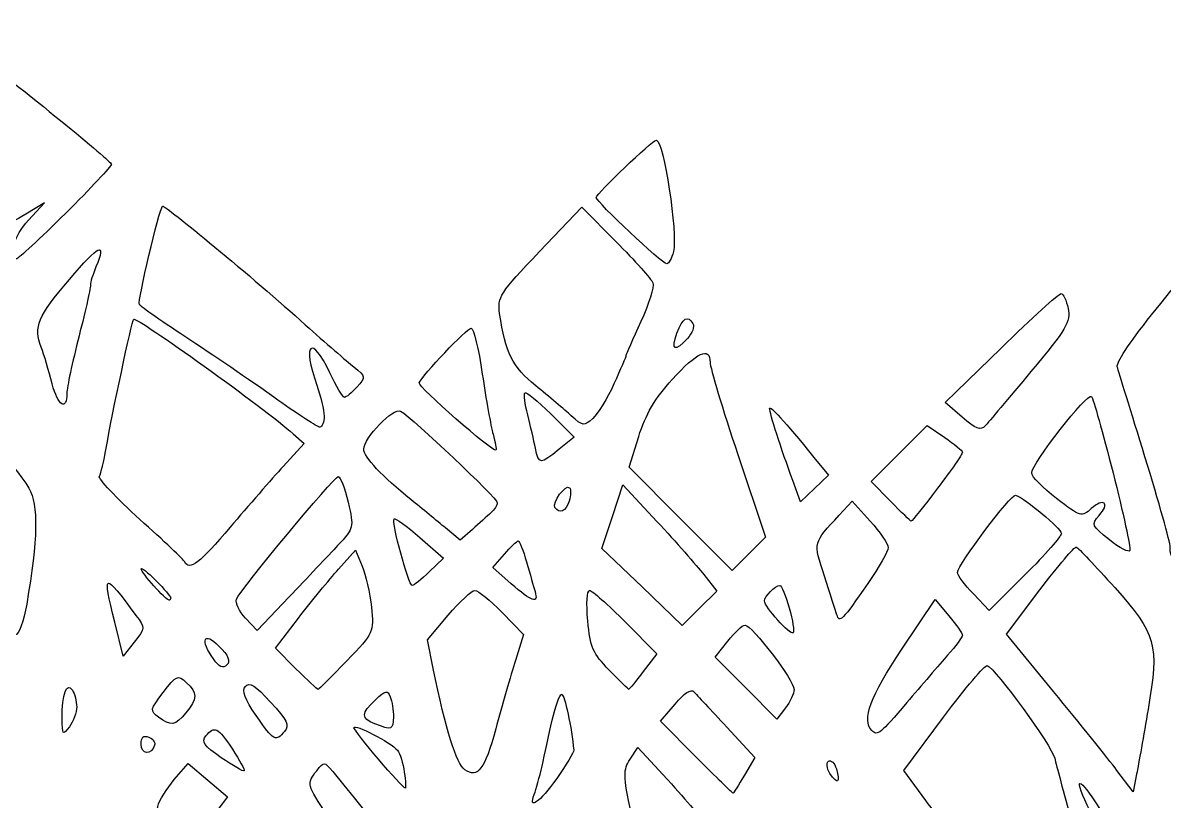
# Model space of a CAD drawing. Header units: centimetres. Extents: x -52 to 49, y -21 to 24.
# Drawn here: x 34.13 to 40.24, y -12.9 to -8.74 of the extents above; entities that cross this region are included whole.
import ezdxf

# ---------------------------------------------------------------- set-up
doc = ezdxf.new("R2010")
doc.units = ezdxf.units.CM
doc.header["$MEASUREMENT"] = 0
doc.layers.add('Layer 1', color=7, linetype='Continuous')

msp = doc.modelspace()

# ---------------------------------------------------------------- linework, layer by layer
at = {"layer": 'Layer 1'}
for points, knots in [([(34.36226, -9.75703), (34.49714, -9.62271), (34.6075, -9.50483), (34.6075, -9.49507), (34.6075, -9.49507), (34.6075, -9.47756), (34.1465, -9.10224), (33.81551, -8.85026), (33.81551, -8.85026), (33.72189, -8.77899), (33.6523, -8.73794), (33.66087, -8.75903), (33.66087, -8.75903), (33.74436, -8.96458), (33.90214, -9.39678), (33.9598, -9.57791), (33.9598, -9.57791), (33.99918, -9.7016), (34.03538, -9.80714), (34.04025, -9.81244), (34.04025, -9.81244), (34.04512, -9.81774), (34.09437, -9.79495), (34.14971, -9.76181), (34.14971, -9.76181), (34.14971, -9.76181), (34.25032, -9.70154), (34.25032, -9.70154), (34.25032, -9.70154), (34.25032, -9.70154), (34.16433, -9.79312), (34.16433, -9.79312), (34.16433, -9.79312), (34.08748, -9.87496), (34.04705, -10.00124), (34.09769, -10.00124), (34.09769, -10.00124), (34.10833, -10.00124), (34.22739, -9.89134), (34.36227, -9.75702), (34.36227, -9.75702), (34.36227, -9.75702), (34.36226, -9.75703), (34.36226, -9.75703)], [0, 0, 0, 0, 0.0833333, 0.0833333, 0.0833333, 0.0833333, 0.1666667, 0.1666667, 0.1666667, 0.1666667, 0.25, 0.25, 0.25, 0.25, 0.3333333, 0.3333333, 0.3333333, 0.3333333, 0.4166667, 0.4166667, 0.4166667, 0.4166667, 0.5, 0.5, 0.5, 0.5, 0.5833333, 0.5833333, 0.5833333, 0.5833333, 0.6666667, 0.6666667, 0.6666667, 0.6666667, 0.75, 0.75, 0.75, 0.75, 0.8333333, 0.8333333, 0.8333333, 0.8333333, 1, 1, 1, 1]), ([(37.61282, -9.96182), (37.63693, -9.86578), (37.56042, -9.36625), (37.5216, -9.36625), (37.5216, -9.36625), (37.49896, -9.36625), (37.20041, -9.65127), (37.20041, -9.67288), (37.20041, -9.67288), (37.20041, -9.69536), (37.55234, -10.02653), (37.57694, -10.02719), (37.57694, -10.02719), (37.58758, -10.02748), (37.60372, -9.99806), (37.61282, -9.96182)], [0, 0, 0, 0, 0.2, 0.2, 0.2, 0.2, 0.4, 0.4, 0.4, 0.4, 0.6, 0.6, 0.6, 0.6, 1, 1, 1, 1]), ([(40.34566, -11.42339), (40.43566, -10.98244), (40.86606, -9.57015), (40.93851, -9.47806), (40.93851, -9.47806), (40.9531, -9.45952), (40.95739, -9.4367), (40.94804, -9.42735), (40.94804, -9.42735), (40.93869, -9.418), (40.92735, -9.41531), (40.92284, -9.42137), (40.92284, -9.42137), (40.91833, -9.42743), (40.81981, -9.53955), (40.70392, -9.67052), (40.70392, -9.67052), (40.24915, -10.18444), (39.97321, -10.53361), (39.98644, -10.57839), (39.98644, -10.57839), (39.99369, -10.60294), (40.06027, -10.81948), (40.13439, -11.05959), (40.13439, -11.05959), (40.20851, -11.2997), (40.26925, -11.51699), (40.26937, -11.54245), (40.26937, -11.54245), (40.26987, -11.64697), (40.31414, -11.57789), (40.34567, -11.42339), (40.34567, -11.42339), (40.34567, -11.42339), (40.34566, -11.42339), (40.34566, -11.42339)], [0, 0, 0, 0, 0.1, 0.1, 0.1, 0.1, 0.2, 0.2, 0.2, 0.2, 0.3, 0.3, 0.3, 0.3, 0.4, 0.4, 0.4, 0.4, 0.5, 0.5, 0.5, 0.5, 0.6, 0.6, 0.6, 0.6, 0.7, 0.7, 0.7, 0.7, 0.8, 0.8, 0.8, 0.8, 1, 1, 1, 1]), ([(35.74481, -10.8413), (35.74455, -10.80856), (35.72725, -10.73414), (35.70628, -10.67594), (35.70628, -10.67594), (35.62579, -10.45253), (35.67769, -10.40256), (35.77547, -10.60933), (35.77547, -10.60933), (35.80976, -10.68183), (35.84489, -10.74137), (35.85355, -10.74162), (35.85355, -10.74162), (35.86221, -10.74188), (35.89187, -10.71714), (35.91947, -10.68665), (35.91947, -10.68665), (35.96896, -10.63196), (35.96875, -10.6305), (35.90373, -10.57871), (35.90373, -10.57871), (35.86748, -10.54984), (35.75068, -10.44803), (35.64418, -10.35249), (35.64418, -10.35249), (35.36415, -10.10126), (34.89135, -9.70859), (34.88115, -9.71879), (34.88115, -9.71879), (34.86209, -9.73785), (34.74663, -10.22738), (34.75704, -10.24502), (34.75704, -10.24502), (34.76316, -10.2554), (34.88688, -10.34191), (35.03196, -10.43727), (35.03196, -10.43727), (35.17705, -10.53263), (35.38675, -10.67595), (35.49797, -10.75575), (35.49797, -10.75575), (35.60919, -10.83555), (35.71032, -10.90084), (35.7227, -10.90084), (35.7227, -10.90084), (35.73508, -10.90084), (35.74503, -10.87405), (35.74481, -10.84131), (35.74481, -10.84131), (35.74481, -10.84131), (35.74481, -10.8413), (35.74481, -10.8413)], [0, 0, 0, 0, 0.0714286, 0.0714286, 0.0714286, 0.0714286, 0.1428571, 0.1428571, 0.1428571, 0.1428571, 0.2142857, 0.2142857, 0.2142857, 0.2142857, 0.2857143, 0.2857143, 0.2857143, 0.2857143, 0.3571429, 0.3571429, 0.3571429, 0.3571429, 0.4285714, 0.4285714, 0.4285714, 0.4285714, 0.5, 0.5, 0.5, 0.5, 0.5714286, 0.5714286, 0.5714286, 0.5714286, 0.6428571, 0.6428571, 0.6428571, 0.6428571, 0.7142857, 0.7142857, 0.7142857, 0.7142857, 0.7857143, 0.7857143, 0.7857143, 0.7857143, 0.8571429, 0.8571429, 0.8571429, 0.8571429, 1, 1, 1, 1]), ([(37.2949, -10.66935), (37.33025, -10.59207), (37.35917, -10.52408), (37.35917, -10.51824), (37.35917, -10.51824), (37.35917, -10.51241), (37.3949, -10.43044), (37.43858, -10.33607), (37.43858, -10.33607), (37.48225, -10.24171), (37.51152, -10.1486), (37.5036, -10.12917), (37.5036, -10.12917), (37.49569, -10.10974), (37.40685, -10.01067), (37.30619, -9.90902), (37.30619, -9.90902), (37.30619, -9.90902), (37.12317, -9.7242), (37.12317, -9.7242), (37.12317, -9.7242), (37.12317, -9.7242), (36.89649, -9.96193), (36.89649, -9.96193), (36.89649, -9.96193), (36.68383, -10.18497), (36.67066, -10.20539), (36.68353, -10.29227), (36.68353, -10.29227), (36.71499, -10.5047), (36.75136, -10.57754), (36.87677, -10.6793), (36.87677, -10.6793), (36.94563, -10.73517), (37.03122, -10.8075), (37.06696, -10.84002), (37.06696, -10.84002), (37.12823, -10.89578), (37.13476, -10.8966), (37.18129, -10.8545), (37.18129, -10.8545), (37.20843, -10.82994), (37.25956, -10.74662), (37.2949, -10.66934), (37.2949, -10.66934), (37.2949, -10.66934), (37.2949, -10.66935), (37.2949, -10.66935)], [0, 0, 0, 0, 0.0769231, 0.0769231, 0.0769231, 0.0769231, 0.1538462, 0.1538462, 0.1538462, 0.1538462, 0.2307692, 0.2307692, 0.2307692, 0.2307692, 0.3076923, 0.3076923, 0.3076923, 0.3076923, 0.3846154, 0.3846154, 0.3846154, 0.3846154, 0.4615385, 0.4615385, 0.4615385, 0.4615385, 0.5384615, 0.5384615, 0.5384615, 0.5384615, 0.6153846, 0.6153846, 0.6153846, 0.6153846, 0.6923077, 0.6923077, 0.6923077, 0.6923077, 0.7692308, 0.7692308, 0.7692308, 0.7692308, 0.8461538, 0.8461538, 0.8461538, 0.8461538, 1, 1, 1, 1]), ([(34.36938, -10.71746), (34.36938, -10.69108), (34.39876, -10.55369), (34.43466, -10.41215), (34.43466, -10.41215), (34.47056, -10.27061), (34.49841, -10.14705), (34.49653, -10.13756), (34.49653, -10.13756), (34.49465, -10.12807), (34.50734, -10.08577), (34.52472, -10.04354), (34.52472, -10.04354), (34.58213, -9.90406), (34.54331, -9.92238), (34.3826, -10.11062), (34.3826, -10.11062), (34.21328, -10.30894), (34.19114, -10.36239), (34.23238, -10.4734), (34.23238, -10.4734), (34.24673, -10.51204), (34.27301, -10.59999), (34.29077, -10.66885), (34.29077, -10.66885), (34.32168, -10.78868), (34.36937, -10.81818), (34.36937, -10.71746), (34.36937, -10.71746), (34.36937, -10.71746), (34.36938, -10.71746), (34.36938, -10.71746)], [0, 0, 0, 0, 0.1111111, 0.1111111, 0.1111111, 0.1111111, 0.2222222, 0.2222222, 0.2222222, 0.2222222, 0.3333333, 0.3333333, 0.3333333, 0.3333333, 0.4444444, 0.4444444, 0.4444444, 0.4444444, 0.5555556, 0.5555556, 0.5555556, 0.5555556, 0.6666667, 0.6666667, 0.6666667, 0.6666667, 0.7777778, 0.7777778, 0.7777778, 0.7777778, 1, 1, 1, 1]), ([(39.52484, -10.60365), (39.71533, -10.37493), (39.7375, -10.33723), (39.72332, -10.26631), (39.72332, -10.26631), (39.71454, -10.22239), (39.69758, -10.18646), (39.68564, -10.18646), (39.68564, -10.18646), (39.6737, -10.18646), (39.52934, -10.31747), (39.36483, -10.47759), (39.36483, -10.47759), (39.36483, -10.47759), (39.06573, -10.76872), (39.06573, -10.76872), (39.06573, -10.76872), (39.06573, -10.76872), (39.15736, -10.84803), (39.15736, -10.84803), (39.15736, -10.84803), (39.22972, -10.91065), (39.25545, -10.92038), (39.27969, -10.89424), (39.27969, -10.89424), (39.29657, -10.87604), (39.40689, -10.74527), (39.52483, -10.60365), (39.52483, -10.60365), (39.52483, -10.60365), (39.52484, -10.60365), (39.52484, -10.60365)], [0, 0, 0, 0, 0.1111111, 0.1111111, 0.1111111, 0.1111111, 0.2222222, 0.2222222, 0.2222222, 0.2222222, 0.3333333, 0.3333333, 0.3333333, 0.3333333, 0.4444444, 0.4444444, 0.4444444, 0.4444444, 0.5555556, 0.5555556, 0.5555556, 0.5555556, 0.6666667, 0.6666667, 0.6666667, 0.6666667, 0.7777778, 0.7777778, 0.7777778, 0.7777778, 1, 1, 1, 1]), ([(35.2425, -11.4364), (35.33709, -11.32421), (35.46491, -11.17759), (35.52656, -11.11058), (35.52656, -11.11058), (35.52656, -11.11058), (35.63864, -10.98874), (35.63864, -10.98874), (35.63864, -10.98874), (35.63864, -10.98874), (35.57948, -10.93568), (35.57948, -10.93568), (35.57948, -10.93568), (35.43321, -10.80448), (34.74144, -10.30787), (34.72673, -10.32351), (34.72673, -10.32351), (34.71706, -10.33378), (34.6093, -10.83792), (34.5793, -11.01322), (34.5793, -11.01322), (34.56748, -11.0823), (34.55126, -11.14942), (34.54326, -11.16236), (34.54326, -11.16236), (34.53526, -11.17531), (34.63276, -11.27952), (34.75994, -11.39394), (34.75994, -11.39394), (34.88711, -11.50836), (34.99513, -11.61091), (34.99998, -11.62183), (34.99998, -11.62183), (35.02226, -11.67196), (35.08318, -11.62539), (35.24252, -11.4364), (35.24252, -11.4364), (35.24252, -11.4364), (35.2425, -11.4364), (35.2425, -11.4364)], [0, 0, 0, 0, 0.0909091, 0.0909091, 0.0909091, 0.0909091, 0.1818182, 0.1818182, 0.1818182, 0.1818182, 0.2727273, 0.2727273, 0.2727273, 0.2727273, 0.3636364, 0.3636364, 0.3636364, 0.3636364, 0.4545455, 0.4545455, 0.4545455, 0.4545455, 0.5454545, 0.5454545, 0.5454545, 0.5454545, 0.6363636, 0.6363636, 0.6363636, 0.6363636, 0.7272727, 0.7272727, 0.7272727, 0.7272727, 0.8181818, 0.8181818, 0.8181818, 0.8181818, 1, 1, 1, 1]), ([(37.68839, -10.42625), (37.7139, -10.39806), (37.72695, -10.36235), (37.71739, -10.34687), (37.71739, -10.34687), (37.68833, -10.29985), (37.66328, -10.31487), (37.63186, -10.39812), (37.63186, -10.39812), (37.59753, -10.48908), (37.62098, -10.50075), (37.6884, -10.42625), (37.6884, -10.42625), (37.6884, -10.42625), (37.68839, -10.42625), (37.68839, -10.42625)], [0, 0, 0, 0, 0.2, 0.2, 0.2, 0.2, 0.4, 0.4, 0.4, 0.4, 0.6, 0.6, 0.6, 0.6, 1, 1, 1, 1]), ([(36.64856, -10.93877), (36.63658, -10.89608), (36.61066, -10.75101), (36.59096, -10.61641), (36.59096, -10.61641), (36.57126, -10.4818), (36.54439, -10.37167), (36.53125, -10.37167), (36.53125, -10.37167), (36.50825, -10.37167), (36.26952, -10.62264), (36.25314, -10.66405), (36.25314, -10.66405), (36.24539, -10.68363), (36.64932, -11.03742), (36.66337, -11.02337), (36.66337, -11.02337), (36.6672, -11.01954), (36.66054, -10.98147), (36.64855, -10.93878), (36.64855, -10.93878), (36.64855, -10.93878), (36.64856, -10.93877), (36.64856, -10.93877)], [0, 0, 0, 0, 0.1428571, 0.1428571, 0.1428571, 0.1428571, 0.2857143, 0.2857143, 0.2857143, 0.2857143, 0.4285714, 0.4285714, 0.4285714, 0.4285714, 0.5714286, 0.5714286, 0.5714286, 0.5714286, 0.7142857, 0.7142857, 0.7142857, 0.7142857, 1, 1, 1, 1]), ([(37.95746, -11.04708), (37.87578, -10.80384), (37.80896, -10.58214), (37.80896, -10.55441), (37.80896, -10.55441), (37.80896, -10.46764), (37.73966, -10.49875), (37.60656, -10.64527), (37.60656, -10.64527), (37.51468, -10.74642), (37.4637, -10.83321), (37.42708, -10.95084), (37.42708, -10.95084), (37.42708, -10.95084), (37.37594, -11.11514), (37.37594, -11.11514), (37.37594, -11.11514), (37.37594, -11.11514), (37.65152, -11.39166), (37.65152, -11.39166), (37.65152, -11.39166), (37.65152, -11.39166), (37.9271, -11.66819), (37.9271, -11.66819), (37.9271, -11.66819), (37.9271, -11.66819), (38.01653, -11.57876), (38.01653, -11.57876), (38.01653, -11.57876), (38.01653, -11.57876), (38.10596, -11.48933), (38.10596, -11.48933), (38.10596, -11.48933), (38.10596, -11.48933), (37.95746, -11.04708), (37.95746, -11.04708)], [0, 0, 0, 0, 0.1, 0.1, 0.1, 0.1, 0.2, 0.2, 0.2, 0.2, 0.3, 0.3, 0.3, 0.3, 0.4, 0.4, 0.4, 0.4, 0.5, 0.5, 0.5, 0.5, 0.6, 0.6, 0.6, 0.6, 0.7, 0.7, 0.7, 0.7, 0.8, 0.8, 0.8, 0.8, 1, 1, 1, 1]), ([(37.00198, -11.01929), (37.00198, -11.01929), (37.08135, -10.95444), (37.08135, -10.95444), (37.08135, -10.95444), (37.08135, -10.95444), (36.9566, -10.82969), (36.9566, -10.82969), (36.9566, -10.82969), (36.88799, -10.76108), (36.82614, -10.71065), (36.81915, -10.71764), (36.81915, -10.71764), (36.81217, -10.72462), (36.81867, -10.77763), (36.83363, -10.83543), (36.83363, -10.83543), (36.84857, -10.89323), (36.86713, -10.97326), (36.87486, -11.01328), (36.87486, -11.01328), (36.89188, -11.1014), (36.90095, -11.10183), (37.00197, -11.01929), (37.00197, -11.01929), (37.00197, -11.01929), (37.00198, -11.01929), (37.00198, -11.01929)], [0, 0, 0, 0, 0.125, 0.125, 0.125, 0.125, 0.25, 0.25, 0.25, 0.25, 0.375, 0.375, 0.375, 0.375, 0.5, 0.5, 0.5, 0.5, 0.625, 0.625, 0.625, 0.625, 0.75, 0.75, 0.75, 0.75, 1, 1, 1, 1]), ([(39.9636, -11.14513), (39.90914, -10.93073), (39.85733, -10.74682), (39.84846, -10.73645), (39.84846, -10.73645), (39.82848, -10.71308), (39.52875, -11.09658), (39.52875, -11.14552), (39.52875, -11.14552), (39.52875, -11.16504), (39.58862, -11.22666), (39.66179, -11.28246), (39.66179, -11.28246), (39.79077, -11.38082), (39.79643, -11.38248), (39.84716, -11.33656), (39.84716, -11.33656), (39.91375, -11.2763), (39.94903, -11.30735), (39.88915, -11.37352), (39.88915, -11.37352), (39.8463, -11.42087), (39.8489, -11.42701), (39.94443, -11.50396), (39.94443, -11.50396), (39.99957, -11.54838), (40.04871, -11.57352), (40.05364, -11.55983), (40.05364, -11.55983), (40.05857, -11.54614), (40.01805, -11.35953), (39.96359, -11.14512), (39.96359, -11.14512), (39.96359, -11.14512), (39.9636, -11.14513), (39.9636, -11.14513)], [0, 0, 0, 0, 0.1, 0.1, 0.1, 0.1, 0.2, 0.2, 0.2, 0.2, 0.3, 0.3, 0.3, 0.3, 0.4, 0.4, 0.4, 0.4, 0.5, 0.5, 0.5, 0.5, 0.6, 0.6, 0.6, 0.6, 0.7, 0.7, 0.7, 0.7, 0.8, 0.8, 0.8, 0.8, 1, 1, 1, 1]), ([(36.63698, -11.35913), (36.65583, -11.34198), (36.67125, -11.31746), (36.67125, -11.30465), (36.67125, -11.30465), (36.67125, -11.28171), (36.21885, -10.85337), (36.15408, -10.81499), (36.15408, -10.81499), (36.11709, -10.79306), (35.95687, -10.95801), (35.95687, -11.01802), (35.95687, -11.01802), (35.95687, -11.059), (36.05693, -11.16628), (36.20964, -11.28903), (36.20964, -11.28903), (36.26707, -11.33519), (36.34977, -11.40277), (36.39343, -11.43921), (36.39343, -11.43921), (36.39343, -11.43921), (36.47281, -11.50546), (36.47281, -11.50546), (36.47281, -11.50546), (36.47281, -11.50546), (36.53776, -11.44789), (36.53776, -11.44789), (36.53776, -11.44789), (36.57348, -11.41623), (36.61813, -11.37629), (36.63698, -11.35914), (36.63698, -11.35914), (36.63698, -11.35914), (36.63698, -11.35913), (36.63698, -11.35913)], [0, 0, 0, 0, 0.1, 0.1, 0.1, 0.1, 0.2, 0.2, 0.2, 0.2, 0.3, 0.3, 0.3, 0.3, 0.4, 0.4, 0.4, 0.4, 0.5, 0.5, 0.5, 0.5, 0.6, 0.6, 0.6, 0.6, 0.7, 0.7, 0.7, 0.7, 0.8, 0.8, 0.8, 0.8, 1, 1, 1, 1]), ([(38.3642, -11.06217), (38.20477, -10.86715), (38.12786, -10.7823), (38.12717, -10.80069), (38.12717, -10.80069), (38.12635, -10.82236), (38.1898, -11.01936), (38.25137, -11.18636), (38.25137, -11.18636), (38.25137, -11.18636), (38.29324, -11.29991), (38.29324, -11.29991), (38.29324, -11.29991), (38.29324, -11.29991), (38.36763, -11.22863), (38.36763, -11.22863), (38.36763, -11.22863), (38.36763, -11.22863), (38.44203, -11.15736), (38.44203, -11.15736), (38.44203, -11.15736), (38.44203, -11.15736), (38.36421, -11.06217), (38.36421, -11.06217), (38.36421, -11.06217), (38.36421, -11.06217), (38.3642, -11.06217), (38.3642, -11.06217)], [0, 0, 0, 0, 0.125, 0.125, 0.125, 0.125, 0.25, 0.25, 0.25, 0.25, 0.375, 0.375, 0.375, 0.375, 0.5, 0.5, 0.5, 0.5, 0.625, 0.625, 0.625, 0.625, 0.75, 0.75, 0.75, 0.75, 1, 1, 1, 1]), ([(34.1544, -11.84672), (34.21466, -11.4981), (34.21811, -11.31737), (34.16621, -11.22755), (34.16621, -11.22755), (34.09008, -11.0958), (33.81499, -10.80929), (33.7909, -10.83665), (33.7909, -10.83665), (33.70484, -10.93438), (33.41692, -11.32296), (33.41705, -11.34119), (33.41705, -11.34119), (33.41705, -11.35365), (33.46576, -11.42048), (33.52509, -11.4897), (33.52509, -11.4897), (33.52509, -11.4897), (33.63296, -11.61555), (33.63296, -11.61555), (33.63296, -11.61555), (33.63296, -11.61555), (33.75643, -11.49708), (33.75643, -11.49708), (33.75643, -11.49708), (33.9055, -11.35404), (33.93524, -11.38638), (33.80301, -11.54775), (33.80301, -11.54775), (33.75071, -11.61158), (33.70792, -11.68021), (33.70792, -11.70028), (33.70792, -11.70028), (33.70792, -11.77392), (33.99945, -12.00767), (34.09546, -12.01103), (34.09546, -12.01103), (34.11227, -12.01161), (34.13858, -11.93827), (34.1544, -11.84672)], [0, 0, 0, 0, 0.0909091, 0.0909091, 0.0909091, 0.0909091, 0.1818182, 0.1818182, 0.1818182, 0.1818182, 0.2727273, 0.2727273, 0.2727273, 0.2727273, 0.3636364, 0.3636364, 0.3636364, 0.3636364, 0.4545455, 0.4545455, 0.4545455, 0.4545455, 0.5454545, 0.5454545, 0.5454545, 0.5454545, 0.6363636, 0.6363636, 0.6363636, 0.6363636, 0.7272727, 0.7272727, 0.7272727, 0.7272727, 0.8181818, 0.8181818, 0.8181818, 0.8181818, 1, 1, 1, 1]), ([(39.02516, -11.22762), (39.09841, -11.13086), (39.15826, -11.04454), (39.15816, -11.0358), (39.15816, -11.0358), (39.15816, -11.02706), (39.11561, -10.99104), (39.06383, -10.95577), (39.06383, -10.95577), (39.06383, -10.95577), (38.96968, -10.89164), (38.96968, -10.89164), (38.96968, -10.89164), (38.96968, -10.89164), (38.82005, -11.04127), (38.82005, -11.04127), (38.82005, -11.04127), (38.82005, -11.04127), (38.67042, -11.1909), (38.67042, -11.1909), (38.67042, -11.1909), (38.67042, -11.1909), (38.77423, -11.29722), (38.77423, -11.29722), (38.77423, -11.29722), (38.83133, -11.3557), (38.88119, -11.40354), (38.88502, -11.40354), (38.88502, -11.40354), (38.88886, -11.40354), (38.95192, -11.32437), (39.02517, -11.22762), (39.02517, -11.22762), (39.02517, -11.22762), (39.02516, -11.22762), (39.02516, -11.22762)], [0, 0, 0, 0, 0.1, 0.1, 0.1, 0.1, 0.2, 0.2, 0.2, 0.2, 0.3, 0.3, 0.3, 0.3, 0.4, 0.4, 0.4, 0.4, 0.5, 0.5, 0.5, 0.5, 0.6, 0.6, 0.6, 0.6, 0.7, 0.7, 0.7, 0.7, 0.8, 0.8, 0.8, 0.8, 1, 1, 1, 1]), ([(35.8174, -11.53405), (35.90489, -11.44006), (35.90513, -11.43909), (35.87361, -11.30254), (35.87361, -11.30254), (35.8562, -11.22712), (35.83242, -11.16541), (35.82078, -11.16541), (35.82078, -11.16541), (35.79754, -11.16541), (35.2992, -11.76612), (35.27641, -11.8216), (35.27641, -11.8216), (35.26864, -11.84053), (35.29029, -11.88584), (35.32452, -11.92228), (35.32452, -11.92228), (35.32452, -11.92228), (35.38677, -11.98854), (35.38677, -11.98854), (35.38677, -11.98854), (35.38677, -11.98854), (35.55816, -11.80849), (35.55816, -11.80849), (35.55816, -11.80849), (35.65242, -11.70946), (35.76909, -11.58596), (35.81741, -11.53405), (35.81741, -11.53405), (35.81741, -11.53405), (35.8174, -11.53405), (35.8174, -11.53405)], [0, 0, 0, 0, 0.1111111, 0.1111111, 0.1111111, 0.1111111, 0.2222222, 0.2222222, 0.2222222, 0.2222222, 0.3333333, 0.3333333, 0.3333333, 0.3333333, 0.4444444, 0.4444444, 0.4444444, 0.4444444, 0.5555556, 0.5555556, 0.5555556, 0.5555556, 0.6666667, 0.6666667, 0.6666667, 0.6666667, 0.7777778, 0.7777778, 0.7777778, 0.7777778, 1, 1, 1, 1]), ([(37.05553, -11.29571), (37.06512, -11.26551), (37.0658, -11.23364), (37.05704, -11.22488), (37.05704, -11.22488), (37.0364, -11.20424), (36.96307, -11.30401), (36.97943, -11.33049), (36.97943, -11.33049), (37.00229, -11.36748), (37.03792, -11.3512), (37.05553, -11.29571)], [0, 0, 0, 0, 0.25, 0.25, 0.25, 0.25, 0.5, 0.5, 0.5, 0.5, 1, 1, 1, 1]), ([(37.77566, -11.68969), (37.7379, -11.64145), (37.62513, -11.51347), (37.52506, -11.4053), (37.52506, -11.4053), (37.52506, -11.4053), (37.34311, -11.20862), (37.34311, -11.20862), (37.34311, -11.20862), (37.34311, -11.20862), (37.28683, -11.37884), (37.28683, -11.37884), (37.28683, -11.37884), (37.28683, -11.37884), (37.23055, -11.54906), (37.23055, -11.54906), (37.23055, -11.54906), (37.23055, -11.54906), (37.44537, -11.75529), (37.44537, -11.75529), (37.44537, -11.75529), (37.44537, -11.75529), (37.66019, -11.96152), (37.66019, -11.96152), (37.66019, -11.96152), (37.66019, -11.96152), (37.75225, -11.86945), (37.75225, -11.86945), (37.75225, -11.86945), (37.75225, -11.86945), (37.84432, -11.77739), (37.84432, -11.77739), (37.84432, -11.77739), (37.84432, -11.77739), (37.77566, -11.68968), (37.77566, -11.68968), (37.77566, -11.68968), (37.77566, -11.68968), (37.77566, -11.68969), (37.77566, -11.68969)], [0, 0, 0, 0, 0.0909091, 0.0909091, 0.0909091, 0.0909091, 0.1818182, 0.1818182, 0.1818182, 0.1818182, 0.2727273, 0.2727273, 0.2727273, 0.2727273, 0.3636364, 0.3636364, 0.3636364, 0.3636364, 0.4545455, 0.4545455, 0.4545455, 0.4545455, 0.5454545, 0.5454545, 0.5454545, 0.5454545, 0.6363636, 0.6363636, 0.6363636, 0.6363636, 0.7272727, 0.7272727, 0.7272727, 0.7272727, 0.8181818, 0.8181818, 0.8181818, 0.8181818, 1, 1, 1, 1]), ([(39.6875, -11.46865), (39.6875, -11.44314), (39.4941, -11.28192), (39.44282, -11.26467), (39.44282, -11.26467), (39.41906, -11.25668), (39.13188, -11.63808), (39.13188, -11.67762), (39.13188, -11.67762), (39.13188, -11.69284), (39.17011, -11.74473), (39.21684, -11.79294), (39.21684, -11.79294), (39.21684, -11.79294), (39.3018, -11.8806), (39.3018, -11.8806), (39.3018, -11.8806), (39.3018, -11.8806), (39.49465, -11.68903), (39.49465, -11.68903), (39.49465, -11.68903), (39.60072, -11.58367), (39.6875, -11.48449), (39.6875, -11.46865)], [0, 0, 0, 0, 0.1428571, 0.1428571, 0.1428571, 0.1428571, 0.2857143, 0.2857143, 0.2857143, 0.2857143, 0.4285714, 0.4285714, 0.4285714, 0.4285714, 0.5714286, 0.5714286, 0.5714286, 0.5714286, 0.7142857, 0.7142857, 0.7142857, 0.7142857, 1, 1, 1, 1]), ([(38.65288, -11.7365), (38.7126, -11.65041), (38.76146, -11.56413), (38.76146, -11.54475), (38.76146, -11.54475), (38.76146, -11.52538), (38.71826, -11.4617), (38.66545, -11.40325), (38.66545, -11.40325), (38.66545, -11.40325), (38.56944, -11.29698), (38.56944, -11.29698), (38.56944, -11.29698), (38.56944, -11.29698), (38.50008, -11.37098), (38.50008, -11.37098), (38.50008, -11.37098), (38.35859, -11.52195), (38.36068, -11.51342), (38.42001, -11.69693), (38.42001, -11.69693), (38.45017, -11.79022), (38.48019, -11.88343), (38.48672, -11.90405), (38.48672, -11.90405), (38.50121, -11.94979), (38.51349, -11.9374), (38.65286, -11.73649), (38.65286, -11.73649), (38.65286, -11.73649), (38.65288, -11.7365), (38.65288, -11.7365)], [0, 0, 0, 0, 0.1111111, 0.1111111, 0.1111111, 0.1111111, 0.2222222, 0.2222222, 0.2222222, 0.2222222, 0.3333333, 0.3333333, 0.3333333, 0.3333333, 0.4444444, 0.4444444, 0.4444444, 0.4444444, 0.5555556, 0.5555556, 0.5555556, 0.5555556, 0.6666667, 0.6666667, 0.6666667, 0.6666667, 0.7777778, 0.7777778, 0.7777778, 0.7777778, 1, 1, 1, 1]), ([(36.30755, -11.67491), (36.30755, -11.67491), (36.38331, -11.60233), (36.38331, -11.60233), (36.38331, -11.60233), (36.38331, -11.60233), (36.25689, -11.4911), (36.25689, -11.4911), (36.25689, -11.4911), (36.18736, -11.42992), (36.12532, -11.38502), (36.11902, -11.39133), (36.11902, -11.39133), (36.10361, -11.40674), (36.19671, -11.7475), (36.21633, -11.7475), (36.21633, -11.7475), (36.22483, -11.7475), (36.26588, -11.71484), (36.30755, -11.67491)], [0, 0, 0, 0, 0.1666667, 0.1666667, 0.1666667, 0.1666667, 0.3333333, 0.3333333, 0.3333333, 0.3333333, 0.5, 0.5, 0.5, 0.5, 0.6666667, 0.6666667, 0.6666667, 0.6666667, 1, 1, 1, 1]), ([(36.87316, -11.78057), (36.86583, -11.7551), (36.84529, -11.68367), (36.8275, -11.62182), (36.8275, -11.62182), (36.80971, -11.55997), (36.78951, -11.50937), (36.78259, -11.50937), (36.78259, -11.50937), (36.77567, -11.50937), (36.74248, -11.54141), (36.70883, -11.58056), (36.70883, -11.58056), (36.70883, -11.58056), (36.64765, -11.65176), (36.64765, -11.65176), (36.64765, -11.65176), (36.64765, -11.65176), (36.74544, -11.73821), (36.74544, -11.73821), (36.74544, -11.73821), (36.85596, -11.83592), (36.89258, -11.84807), (36.87315, -11.78056), (36.87315, -11.78056), (36.87315, -11.78056), (36.87316, -11.78057), (36.87316, -11.78057)], [0, 0, 0, 0, 0.125, 0.125, 0.125, 0.125, 0.25, 0.25, 0.25, 0.25, 0.375, 0.375, 0.375, 0.375, 0.5, 0.5, 0.5, 0.5, 0.625, 0.625, 0.625, 0.625, 0.75, 0.75, 0.75, 0.75, 1, 1, 1, 1]), ([(35.86596, -12.15099), (36.0114, -11.99947), (36.01193, -11.99831), (35.99784, -11.8634), (35.99784, -11.8634), (35.99006, -11.7889), (35.96774, -11.69001), (35.94824, -11.64364), (35.94824, -11.64364), (35.94824, -11.64364), (35.91279, -11.55933), (35.91279, -11.55933), (35.91279, -11.55933), (35.91279, -11.55933), (35.82213, -11.66003), (35.82213, -11.66003), (35.82213, -11.66003), (35.77227, -11.71542), (35.67586, -11.83317), (35.60788, -11.9217), (35.60788, -11.9217), (35.60788, -11.9217), (35.48429, -12.08267), (35.48429, -12.08267), (35.48429, -12.08267), (35.48429, -12.08267), (35.59452, -12.1929), (35.59452, -12.1929), (35.59452, -12.1929), (35.65514, -12.25352), (35.70816, -12.30313), (35.71234, -12.30313), (35.71234, -12.30313), (35.71652, -12.30313), (35.78565, -12.23467), (35.86596, -12.15099)], [0, 0, 0, 0, 0.1, 0.1, 0.1, 0.1, 0.2, 0.2, 0.2, 0.2, 0.3, 0.3, 0.3, 0.3, 0.4, 0.4, 0.4, 0.4, 0.5, 0.5, 0.5, 0.5, 0.6, 0.6, 0.6, 0.6, 0.7, 0.7, 0.7, 0.7, 0.8, 0.8, 0.8, 0.8, 1, 1, 1, 1]), ([(40.15099, -12.41069), (40.2104, -12.05944), (40.19658, -12.0089), (39.97273, -11.75898), (39.97273, -11.75898), (39.86932, -11.64352), (39.77712, -11.54588), (39.76783, -11.542), (39.76783, -11.542), (39.75855, -11.53812), (39.67044, -11.64123), (39.57204, -11.77113), (39.57204, -11.77113), (39.57204, -11.77113), (39.39312, -12.00733), (39.39312, -12.00733), (39.39312, -12.00733), (39.39312, -12.00733), (39.64536, -12.31404), (39.64536, -12.31404), (39.64536, -12.31404), (39.78409, -12.48273), (39.93665, -12.67279), (39.98438, -12.73638), (39.98438, -12.73638), (39.98438, -12.73638), (40.07116, -12.85201), (40.07116, -12.85201), (40.07116, -12.85201), (40.07116, -12.85201), (40.08997, -12.75616), (40.08997, -12.75616), (40.08997, -12.75616), (40.10032, -12.70344), (40.12778, -12.54798), (40.151, -12.41068), (40.151, -12.41068), (40.151, -12.41068), (40.15099, -12.41069), (40.15099, -12.41069)], [0, 0, 0, 0, 0.0909091, 0.0909091, 0.0909091, 0.0909091, 0.1818182, 0.1818182, 0.1818182, 0.1818182, 0.2727273, 0.2727273, 0.2727273, 0.2727273, 0.3636364, 0.3636364, 0.3636364, 0.3636364, 0.4545455, 0.4545455, 0.4545455, 0.4545455, 0.5454545, 0.5454545, 0.5454545, 0.5454545, 0.6363636, 0.6363636, 0.6363636, 0.6363636, 0.7272727, 0.7272727, 0.7272727, 0.7272727, 0.8181818, 0.8181818, 0.8181818, 0.8181818, 1, 1, 1, 1]), ([(34.925, -11.81456), (34.925, -11.80778), (34.88928, -11.7657), (34.84562, -11.72104), (34.84562, -11.72104), (34.80196, -11.67638), (34.76624, -11.64853), (34.76624, -11.65915), (34.76624, -11.65915), (34.76624, -11.67782), (34.89996, -11.82687), (34.91671, -11.82687), (34.91671, -11.82687), (34.92126, -11.82687), (34.92499, -11.82133), (34.92499, -11.81455), (34.92499, -11.81455), (34.92499, -11.81455), (34.925, -11.81456), (34.925, -11.81456)], [0, 0, 0, 0, 0.1666667, 0.1666667, 0.1666667, 0.1666667, 0.3333333, 0.3333333, 0.3333333, 0.3333333, 0.5, 0.5, 0.5, 0.5, 0.6666667, 0.6666667, 0.6666667, 0.6666667, 1, 1, 1, 1]), ([(34.73883, -11.90795), (34.56276, -11.6713), (34.55945, -11.67233), (34.62522, -11.94337), (34.62522, -11.94337), (34.62522, -11.94337), (34.66954, -12.126), (34.66954, -12.126), (34.66954, -12.126), (34.66954, -12.126), (34.72943, -12.0509), (34.72943, -12.0509), (34.72943, -12.0509), (34.78879, -11.97646), (34.78887, -11.97519), (34.73884, -11.90795), (34.73884, -11.90795), (34.73884, -11.90795), (34.73883, -11.90795), (34.73883, -11.90795)], [0, 0, 0, 0, 0.1666667, 0.1666667, 0.1666667, 0.1666667, 0.3333333, 0.3333333, 0.3333333, 0.3333333, 0.5, 0.5, 0.5, 0.5, 0.6666667, 0.6666667, 0.6666667, 0.6666667, 1, 1, 1, 1]), ([(36.66252, -12.51478), (36.69611, -12.39109), (36.74342, -12.22673), (36.76765, -12.14953), (36.76765, -12.14953), (36.76765, -12.14953), (36.8117, -12.00917), (36.8117, -12.00917), (36.8117, -12.00917), (36.8117, -12.00917), (36.69628, -11.89157), (36.69628, -11.89157), (36.69628, -11.89157), (36.6328, -11.82688), (36.56734, -11.77396), (36.55082, -11.77396), (36.55082, -11.77396), (36.5343, -11.77396), (36.47048, -11.83362), (36.40899, -11.90654), (36.40899, -11.90654), (36.40899, -11.90654), (36.2972, -12.03912), (36.2972, -12.03912), (36.2972, -12.03912), (36.2972, -12.03912), (36.32814, -12.19097), (36.32814, -12.19097), (36.32814, -12.19097), (36.39537, -12.52095), (36.45161, -12.70113), (36.49735, -12.73305), (36.49735, -12.73305), (36.56624, -12.78113), (36.60359, -12.73178), (36.66253, -12.51479), (36.66253, -12.51479), (36.66253, -12.51479), (36.66252, -12.51478), (36.66252, -12.51478)], [0, 0, 0, 0, 0.0909091, 0.0909091, 0.0909091, 0.0909091, 0.1818182, 0.1818182, 0.1818182, 0.1818182, 0.2727273, 0.2727273, 0.2727273, 0.2727273, 0.3636364, 0.3636364, 0.3636364, 0.3636364, 0.4545455, 0.4545455, 0.4545455, 0.4545455, 0.5454545, 0.5454545, 0.5454545, 0.5454545, 0.6363636, 0.6363636, 0.6363636, 0.6363636, 0.7272727, 0.7272727, 0.7272727, 0.7272727, 0.8181818, 0.8181818, 0.8181818, 0.8181818, 1, 1, 1, 1]), ([(37.45193, -12.20795), (37.45193, -12.20795), (37.52452, -12.11278), (37.52452, -12.11278), (37.52452, -12.11278), (37.52452, -12.11278), (37.35662, -11.94337), (37.35662, -11.94337), (37.35662, -11.94337), (37.26427, -11.85019), (37.17779, -11.77396), (37.16443, -11.77396), (37.16443, -11.77396), (37.15074, -11.77396), (37.14655, -11.8446), (37.15484, -11.93594), (37.15484, -11.93594), (37.16774, -12.07827), (37.18168, -12.11037), (37.26972, -12.20052), (37.26972, -12.20052), (37.32482, -12.25695), (37.37203, -12.30312), (37.37463, -12.30312), (37.37463, -12.30312), (37.37722, -12.30312), (37.41201, -12.26029), (37.45194, -12.20795), (37.45194, -12.20795), (37.45194, -12.20795), (37.45193, -12.20795), (37.45193, -12.20795)], [0, 0, 0, 0, 0.1111111, 0.1111111, 0.1111111, 0.1111111, 0.2222222, 0.2222222, 0.2222222, 0.2222222, 0.3333333, 0.3333333, 0.3333333, 0.3333333, 0.4444444, 0.4444444, 0.4444444, 0.4444444, 0.5555556, 0.5555556, 0.5555556, 0.5555556, 0.6666667, 0.6666667, 0.6666667, 0.6666667, 0.7777778, 0.7777778, 0.7777778, 0.7777778, 1, 1, 1, 1]), ([(38.2325, -11.86732), (38.21405, -11.80142), (38.19098, -11.7475), (38.18122, -11.7475), (38.18122, -11.7475), (38.15755, -11.7475), (38.09999, -11.80606), (38.09999, -11.83014), (38.09999, -11.83014), (38.09999, -11.86143), (38.23769, -12.0155), (38.25245, -12.00073), (38.25245, -12.00073), (38.25992, -11.99326), (38.25094, -11.93322), (38.23249, -11.86732), (38.23249, -11.86732), (38.23249, -11.86732), (38.2325, -11.86732), (38.2325, -11.86732)], [0, 0, 0, 0, 0.1666667, 0.1666667, 0.1666667, 0.1666667, 0.3333333, 0.3333333, 0.3333333, 0.3333333, 0.5, 0.5, 0.5, 0.5, 0.6666667, 0.6666667, 0.6666667, 0.6666667, 1, 1, 1, 1]), ([(38.86083, -12.37436), (38.93731, -12.28425), (39.03554, -12.17021), (39.07911, -12.12094), (39.07911, -12.12094), (39.12268, -12.07167), (39.15833, -12.0236), (39.15833, -12.01411), (39.15833, -12.01411), (39.15833, -12.00462), (39.12559, -11.95781), (39.08557, -11.91009), (39.08557, -11.91009), (39.08557, -11.91009), (39.01281, -11.82333), (39.01281, -11.82333), (39.01281, -11.82333), (39.01281, -11.82333), (38.83422, -12.08887), (38.83422, -12.08887), (38.83422, -12.08887), (38.66701, -12.33748), (38.61841, -12.46876), (38.67327, -12.52362), (38.67327, -12.52362), (38.70365, -12.554), (38.7182, -12.54243), (38.86084, -12.37437), (38.86084, -12.37437), (38.86084, -12.37437), (38.86083, -12.37436), (38.86083, -12.37436)], [0, 0, 0, 0, 0.1111111, 0.1111111, 0.1111111, 0.1111111, 0.2222222, 0.2222222, 0.2222222, 0.2222222, 0.3333333, 0.3333333, 0.3333333, 0.3333333, 0.4444444, 0.4444444, 0.4444444, 0.4444444, 0.5555556, 0.5555556, 0.5555556, 0.5555556, 0.6666667, 0.6666667, 0.6666667, 0.6666667, 0.7777778, 0.7777778, 0.7777778, 0.7777778, 1, 1, 1, 1]), ([(38.25814, -12.30313), (38.2588, -12.25702), (38.03154, -11.95917), (37.99569, -11.95917), (37.99569, -11.95917), (37.98241, -11.95917), (37.94124, -11.99787), (37.90421, -12.04516), (37.90421, -12.04516), (37.90421, -12.04516), (37.83689, -12.13115), (37.83689, -12.13115), (37.83689, -12.13115), (37.83689, -12.13115), (38.00112, -12.29689), (38.00112, -12.29689), (38.00112, -12.29689), (38.00112, -12.29689), (38.16535, -12.46263), (38.16535, -12.46263), (38.16535, -12.46263), (38.16535, -12.46263), (38.21146, -12.40273), (38.21146, -12.40273), (38.21146, -12.40273), (38.23682, -12.36978), (38.25783, -12.32497), (38.25814, -12.30314), (38.25814, -12.30314), (38.25814, -12.30314), (38.25814, -12.30313), (38.25814, -12.30313)], [0, 0, 0, 0, 0.1111111, 0.1111111, 0.1111111, 0.1111111, 0.2222222, 0.2222222, 0.2222222, 0.2222222, 0.3333333, 0.3333333, 0.3333333, 0.3333333, 0.4444444, 0.4444444, 0.4444444, 0.4444444, 0.5555556, 0.5555556, 0.5555556, 0.5555556, 0.6666667, 0.6666667, 0.6666667, 0.6666667, 0.7777778, 0.7777778, 0.7777778, 0.7777778, 1, 1, 1, 1]), ([(35.18201, -12.07186), (35.10063, -11.99048), (35.08075, -12.03762), (35.15296, -12.14072), (35.15296, -12.14072), (35.184, -12.18504), (35.20367, -12.1938), (35.22476, -12.1727), (35.22476, -12.1727), (35.24585, -12.15161), (35.23414, -12.12399), (35.18201, -12.07185), (35.18201, -12.07185), (35.18201, -12.07185), (35.18201, -12.07186), (35.18201, -12.07186)], [0, 0, 0, 0, 0.2, 0.2, 0.2, 0.2, 0.4, 0.4, 0.4, 0.4, 0.6, 0.6, 0.6, 0.6, 1, 1, 1, 1]), ([(39.5838, -13.63249), (39.6068, -13.59256), (39.6678, -13.49437), (39.71934, -13.41429), (39.71934, -13.41429), (39.71934, -13.41429), (39.81306, -13.26868), (39.81306, -13.26868), (39.81306, -13.26868), (39.81306, -13.26868), (39.74033, -13.00418), (39.74033, -13.00418), (39.74033, -13.00418), (39.70033, -12.8587), (39.66042, -12.70883), (39.65164, -12.67113), (39.65164, -12.67113), (39.63622, -12.6049), (39.33563, -12.19234), (39.29091, -12.17603), (39.29091, -12.17603), (39.27881, -12.17161), (39.17355, -12.29597), (39.057, -12.45238), (39.057, -12.45238), (39.057, -12.45238), (38.8451, -12.73675), (38.8451, -12.73675), (38.8451, -12.73675), (38.8451, -12.73675), (38.96258, -12.89697), (38.96258, -12.89697), (38.96258, -12.89697), (39.0272, -12.98509), (39.17804, -13.20269), (39.29779, -13.38052), (39.29779, -13.38052), (39.41754, -13.55835), (39.52147, -13.70413), (39.52874, -13.70447), (39.52874, -13.70447), (39.53602, -13.70481), (39.56079, -13.67242), (39.58379, -13.6325), (39.58379, -13.6325), (39.58379, -13.6325), (39.5838, -13.63249), (39.5838, -13.63249)], [0, 0, 0, 0, 0.0769231, 0.0769231, 0.0769231, 0.0769231, 0.1538462, 0.1538462, 0.1538462, 0.1538462, 0.2307692, 0.2307692, 0.2307692, 0.2307692, 0.3076923, 0.3076923, 0.3076923, 0.3076923, 0.3846154, 0.3846154, 0.3846154, 0.3846154, 0.4615385, 0.4615385, 0.4615385, 0.4615385, 0.5384615, 0.5384615, 0.5384615, 0.5384615, 0.6153846, 0.6153846, 0.6153846, 0.6153846, 0.6923077, 0.6923077, 0.6923077, 0.6923077, 0.7692308, 0.7692308, 0.7692308, 0.7692308, 0.8461538, 0.8461538, 0.8461538, 0.8461538, 1, 1, 1, 1]), ([(34.42189, -12.39729), (34.42163, -12.36733), (34.41142, -12.32693), (34.39911, -12.30752), (34.39911, -12.30752), (34.36841, -12.25909), (34.34264, -12.32888), (34.34376, -12.45742), (34.34376, -12.45742), (34.34455, -12.54849), (34.347, -12.55131), (34.38345, -12.50312), (34.38345, -12.50312), (34.40482, -12.47487), (34.42211, -12.42725), (34.42189, -12.39729)], [0, 0, 0, 0, 0.2, 0.2, 0.2, 0.2, 0.4, 0.4, 0.4, 0.4, 0.6, 0.6, 0.6, 0.6, 1, 1, 1, 1]), ([(35.00587, -12.4288), (35.06889, -12.35326), (35.06931, -12.3222), (35.00809, -12.26679), (35.00809, -12.26679), (34.96138, -12.22451), (34.95512, -12.22718), (34.88475, -12.31945), (34.88475, -12.31945), (34.81377, -12.41251), (34.8127, -12.41816), (34.85964, -12.45249), (34.85964, -12.45249), (34.92658, -12.50144), (34.9482, -12.49793), (35.00587, -12.4288)], [0, 0, 0, 0, 0.2, 0.2, 0.2, 0.2, 0.4, 0.4, 0.4, 0.4, 0.6, 0.6, 0.6, 0.6, 1, 1, 1, 1]), ([(35.5336, -12.52794), (35.56106, -12.49486), (35.54851, -12.46855), (35.45891, -12.37135), (35.45891, -12.37135), (35.37714, -12.28264), (35.34466, -12.26243), (35.32394, -12.2874), (35.32394, -12.2874), (35.30428, -12.31109), (35.32049, -12.35474), (35.38202, -12.44373), (35.38202, -12.44373), (35.47635, -12.58014), (35.48588, -12.58544), (35.53359, -12.52795), (35.53359, -12.52795), (35.53359, -12.52795), (35.5336, -12.52794), (35.5336, -12.52794)], [0, 0, 0, 0, 0.1666667, 0.1666667, 0.1666667, 0.1666667, 0.3333333, 0.3333333, 0.3333333, 0.3333333, 0.5, 0.5, 0.5, 0.5, 0.6666667, 0.6666667, 0.6666667, 0.6666667, 1, 1, 1, 1]), ([(36.11563, -12.45081), (36.11563, -12.41562), (36.10816, -12.36735), (36.09902, -12.34354), (36.09902, -12.34354), (36.08441, -12.30546), (36.07486, -12.30734), (36.01964, -12.35922), (36.01964, -12.35922), (35.94152, -12.43261), (35.9409, -12.45716), (36.01641, -12.48751), (36.01641, -12.48751), (36.1063, -12.52364), (36.11563, -12.52019), (36.11563, -12.45081)], [0, 0, 0, 0, 0.2, 0.2, 0.2, 0.2, 0.4, 0.4, 0.4, 0.4, 0.6, 0.6, 0.6, 0.6, 1, 1, 1, 1]), ([(37.99254, -12.76296), (37.99254, -12.76296), (38.04906, -12.66717), (38.04906, -12.66717), (38.04906, -12.66717), (38.04906, -12.66717), (37.89772, -12.50499), (37.89772, -12.50499), (37.89772, -12.50499), (37.81448, -12.41579), (37.73567, -12.3309), (37.72258, -12.31635), (37.72258, -12.31635), (37.70736, -12.29944), (37.67087, -12.323), (37.62141, -12.3817), (37.62141, -12.3817), (37.62141, -12.3817), (37.54404, -12.47351), (37.54404, -12.47351), (37.54404, -12.47351), (37.54404, -12.47351), (37.73537, -12.66613), (37.73537, -12.66613), (37.73537, -12.66613), (37.8406, -12.77207), (37.9288, -12.85875), (37.93137, -12.85875), (37.93137, -12.85875), (37.93394, -12.85875), (37.96147, -12.81564), (37.99255, -12.76296), (37.99255, -12.76296), (37.99255, -12.76296), (37.99254, -12.76296), (37.99254, -12.76296)], [0, 0, 0, 0, 0.1, 0.1, 0.1, 0.1, 0.2, 0.2, 0.2, 0.2, 0.3, 0.3, 0.3, 0.3, 0.4, 0.4, 0.4, 0.4, 0.5, 0.5, 0.5, 0.5, 0.6, 0.6, 0.6, 0.6, 0.7, 0.7, 0.7, 0.7, 0.8, 0.8, 0.8, 0.8, 1, 1, 1, 1]), ([(36.98875, -12.77924), (37.03968, -12.70777), (37.08058, -12.63987), (37.07963, -12.62834), (37.07963, -12.62834), (37.07007, -12.51214), (37.03076, -12.32958), (37.01531, -12.32958), (37.01531, -12.32958), (37.00456, -12.32958), (36.9818, -12.39209), (36.96472, -12.46849), (36.96472, -12.46849), (36.94764, -12.54489), (36.9231, -12.65502), (36.91018, -12.71323), (36.91018, -12.71323), (36.89726, -12.77144), (36.87861, -12.8399), (36.86875, -12.86537), (36.86875, -12.86537), (36.83476, -12.95311), (36.89638, -12.90889), (36.98876, -12.77925), (36.98876, -12.77925), (36.98876, -12.77925), (36.98875, -12.77924), (36.98875, -12.77924)], [0, 0, 0, 0, 0.125, 0.125, 0.125, 0.125, 0.25, 0.25, 0.25, 0.25, 0.375, 0.375, 0.375, 0.375, 0.5, 0.5, 0.5, 0.5, 0.625, 0.625, 0.625, 0.625, 0.75, 0.75, 0.75, 0.75, 1, 1, 1, 1]), ([(35.25419, -12.62305), (35.17595, -12.50482), (35.1586, -12.49616), (35.11215, -12.55213), (35.11215, -12.55213), (35.08708, -12.58233), (35.1029, -12.60459), (35.1949, -12.66857), (35.1949, -12.66857), (35.25746, -12.71208), (35.31251, -12.74399), (35.31724, -12.73949), (35.31724, -12.73949), (35.32197, -12.73499), (35.2936, -12.68259), (35.25419, -12.62305)], [0, 0, 0, 0, 0.2, 0.2, 0.2, 0.2, 0.4, 0.4, 0.4, 0.4, 0.6, 0.6, 0.6, 0.6, 1, 1, 1, 1]), ([(36.17387, -12.7463), (36.16728, -12.69901), (36.15068, -12.64621), (36.13696, -12.62897), (36.13696, -12.62897), (36.10379, -12.58728), (35.90386, -12.48383), (35.90433, -12.5086), (35.90433, -12.5086), (35.90467, -12.5264), (36.1646, -12.83229), (36.17938, -12.83229), (36.17938, -12.83229), (36.18293, -12.83229), (36.18044, -12.79359), (36.17387, -12.7463)], [0, 0, 0, 0, 0.2, 0.2, 0.2, 0.2, 0.4, 0.4, 0.4, 0.4, 0.6, 0.6, 0.6, 0.6, 1, 1, 1, 1]), ([(34.83848, -12.60239), (34.84364, -12.5869), (34.8295, -12.56718), (34.80706, -12.55857), (34.80706, -12.55857), (34.77846, -12.5476), (34.76625, -12.55915), (34.76625, -12.5972), (34.76625, -12.5972), (34.76625, -12.65164), (34.82075, -12.65555), (34.83848, -12.60239)], [0, 0, 0, 0, 0.25, 0.25, 0.25, 0.25, 0.5, 0.5, 0.5, 0.5, 1, 1, 1, 1]), ([(37.79514, -13.0451), (37.78749, -13.02264), (37.70052, -12.91646), (37.60187, -12.80913), (37.60187, -12.80913), (37.60187, -12.80913), (37.42251, -12.61399), (37.42251, -12.61399), (37.42251, -12.61399), (37.42251, -12.61399), (37.38138, -12.67683), (37.38138, -12.67683), (37.38138, -12.67683), (37.34402, -12.73391), (37.34447, -12.76054), (37.38633, -12.96715), (37.38633, -12.96715), (37.45078, -13.28528), (37.45945, -13.30593), (37.55216, -13.36231), (37.55216, -13.36231), (37.55216, -13.36231), (37.63459, -13.41244), (37.63459, -13.41244), (37.63459, -13.41244), (37.63459, -13.41244), (37.72182, -13.24918), (37.72182, -13.24918), (37.72182, -13.24918), (37.7698, -13.15939), (37.80279, -13.06754), (37.79514, -13.04509), (37.79514, -13.04509), (37.79514, -13.04509), (37.79514, -13.0451), (37.79514, -13.0451)], [0, 0, 0, 0, 0.1, 0.1, 0.1, 0.1, 0.2, 0.2, 0.2, 0.2, 0.3, 0.3, 0.3, 0.3, 0.4, 0.4, 0.4, 0.4, 0.5, 0.5, 0.5, 0.5, 0.6, 0.6, 0.6, 0.6, 0.7, 0.7, 0.7, 0.7, 0.8, 0.8, 0.8, 0.8, 1, 1, 1, 1]), ([(36.26259, -13.37102), (36.24797, -13.31277), (36.12125, -13.14405), (35.79118, -12.74338), (35.79118, -12.74338), (35.74524, -12.68761), (35.74397, -12.68753), (35.70519, -12.73813), (35.70519, -12.73813), (35.65143, -12.80829), (35.65262, -12.8132), (35.76399, -12.98094), (35.76399, -12.98094), (35.85173, -13.11309), (36.19942, -13.43625), (36.2574, -13.43954), (36.2574, -13.43954), (36.26989, -13.44025), (36.27223, -13.40942), (36.26259, -13.37102)], [0, 0, 0, 0, 0.1666667, 0.1666667, 0.1666667, 0.1666667, 0.3333333, 0.3333333, 0.3333333, 0.3333333, 0.5, 0.5, 0.5, 0.5, 0.6666667, 0.6666667, 0.6666667, 0.6666667, 1, 1, 1, 1]), ([(38.48416, -12.72807), (38.47451, -12.69766), (38.4558, -12.67946), (38.4426, -12.68762), (38.4426, -12.68762), (38.42895, -12.69606), (38.43219, -12.72424), (38.45012, -12.75295), (38.45012, -12.75295), (38.48919, -12.81551), (38.50764, -12.80203), (38.48416, -12.72808), (38.48416, -12.72808), (38.48416, -12.72808), (38.48416, -12.72807), (38.48416, -12.72807)], [0, 0, 0, 0, 0.2, 0.2, 0.2, 0.2, 0.4, 0.4, 0.4, 0.4, 0.6, 0.6, 0.6, 0.6, 1, 1, 1, 1]), ([(35.07379, -13.08051), (35.07379, -13.08051), (35.22819, -12.87893), (35.22819, -12.87893), (35.22819, -12.87893), (35.22819, -12.87893), (35.1229, -12.7892), (35.1229, -12.7892), (35.1229, -12.7892), (35.1229, -12.7892), (35.01761, -12.69947), (35.01761, -12.69947), (35.01761, -12.69947), (35.01761, -12.69947), (34.94382, -12.78573), (34.94382, -12.78573), (34.94382, -12.78573), (34.90323, -12.83317), (34.86349, -12.8978), (34.8555, -12.92935), (34.8555, -12.92935), (34.84249, -12.98076), (34.88977, -13.28209), (34.91085, -13.28209), (34.91085, -13.28209), (34.91555, -13.28209), (34.98888, -13.19138), (35.0738, -13.08051), (35.0738, -13.08051), (35.0738, -13.08051), (35.07379, -13.08051), (35.07379, -13.08051)], [0, 0, 0, 0, 0.1111111, 0.1111111, 0.1111111, 0.1111111, 0.2222222, 0.2222222, 0.2222222, 0.2222222, 0.3333333, 0.3333333, 0.3333333, 0.3333333, 0.4444444, 0.4444444, 0.4444444, 0.4444444, 0.5555556, 0.5555556, 0.5555556, 0.5555556, 0.6666667, 0.6666667, 0.6666667, 0.6666667, 0.7777778, 0.7777778, 0.7777778, 0.7777778, 1, 1, 1, 1]), ([(39.95208, -13.06658), (39.95208, -13.02679), (39.81224, -12.80594), (39.787, -12.80588), (39.787, -12.80588), (39.77624, -12.80585), (39.79956, -12.87132), (39.83881, -12.95135), (39.83881, -12.95135), (39.90595, -13.08825), (39.95207, -13.13517), (39.95207, -13.06657), (39.95207, -13.06657), (39.95207, -13.06657), (39.95208, -13.06658), (39.95208, -13.06658)], [0, 0, 0, 0, 0.2, 0.2, 0.2, 0.2, 0.4, 0.4, 0.4, 0.4, 0.6, 0.6, 0.6, 0.6, 1, 1, 1, 1])]:
    msp.add_open_spline(points, degree=3, knots=knots, dxfattribs=at)

doc.saveas('drawing.dxf')
